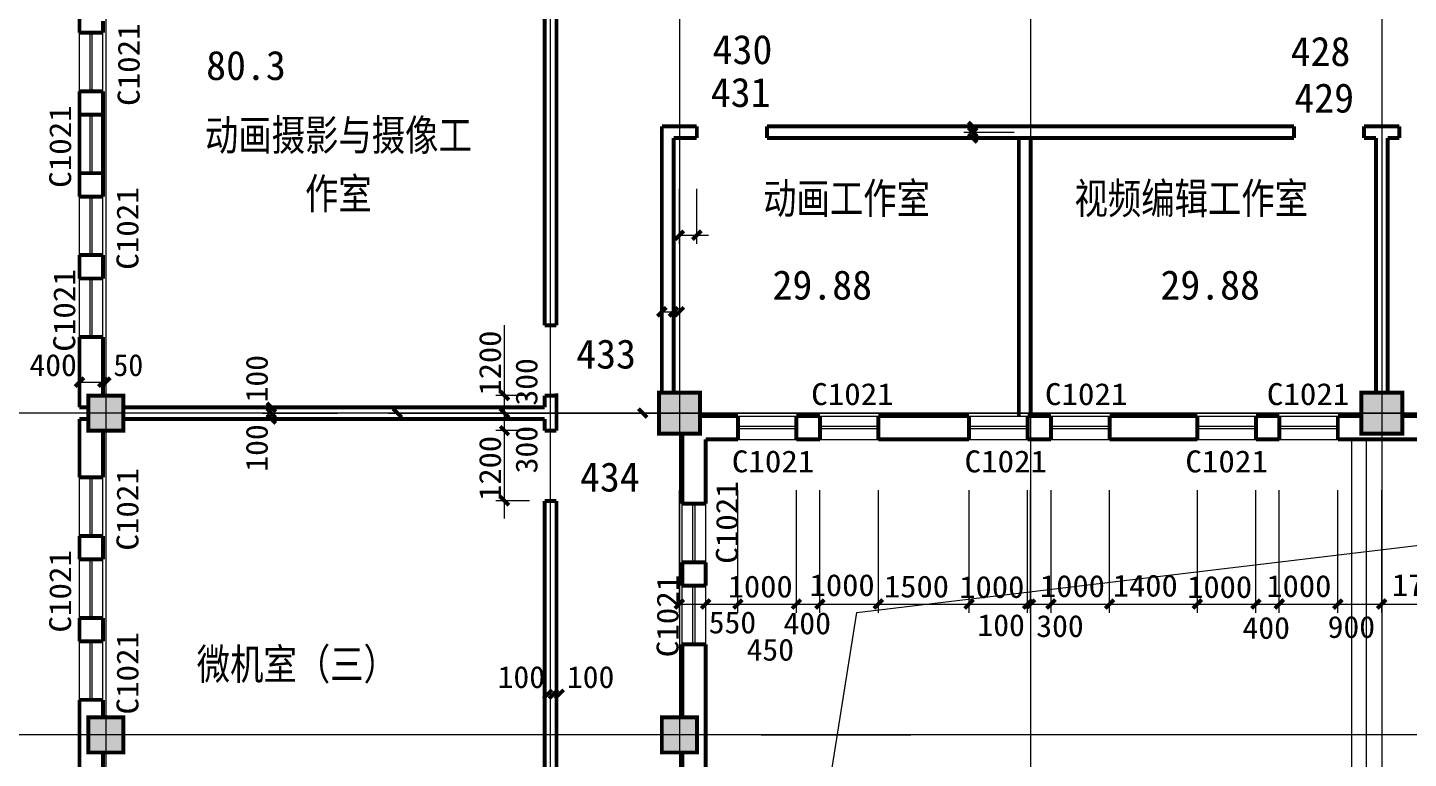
# Model space of a CAD drawing. Extents: x -307567 to 704339, y -10277 to 165507.
# Drawn here: x 366419 to 390011, y 121280 to 133767 of the extents above; entities that cross this region are included whole.
import ezdxf
from ezdxf.enums import TextEntityAlignment as Align

# ---------------------------------------------------------------- set-up
doc = ezdxf.new("R2010")
doc.units = 0
doc.header["$MEASUREMENT"] = 0
doc.layers.add('wode', color=250, linetype='CONTINUOUS', lineweight=0)
doc.layers.add('中文', color=4, linetype='CONTINUOUS')
doc.styles.get("Standard").update_dxf_attribs({"font": 'txt', "height": 3})

msp = doc.modelspace()

# ---------------------------------------------------------------- linework, layer by layer
at = {"layer": 'wode', "color": 0}
for p, q in [((367755.63701, 147033.90906), (367755.63701, 95170.03874)), ((375355.5746, 107180.09527), (375355.5746, 147183.89915)), ((377555.5758, 147033.90906), (377555.5758, 95170.03874)), ((383555.5458, 147033.90906), (383555.5458, 95170.03874)), ((389555.5158, 147033.90906), (389555.5158, 95170.03874)), ((377555.5758, 135312.92885), (377555.5758, 126729.99447)), ((389555.5158, 135312.92885), (389555.5158, 126729.99447)), ((367305.63926, 132679.96777), (367305.63926, 133679.95666)), ((367486.87615, 132679.96777), (367486.87615, 133679.95666)), ((367524.37596, 132679.96777), (367524.37596, 133679.95666)), ((367705.61285, 132679.96777), (367705.61285, 133679.95666)), ((389555.5158, 133059.77239), (389555.5158, 132384.33631)), ((367305.63926, 131279.96866), (367305.63926, 132279.96672)), ((367486.87615, 131279.96866), (367486.87615, 132279.96672)), ((367524.37596, 131279.96866), (367524.37596, 132279.96672)), ((367705.61285, 131279.96866), (367705.61285, 132279.96672)), ((382418.0637, 132079.87006), (383273.60141, 132079.87006)), ((382418.0637, 131979.96822), (383273.60141, 131979.96822)), ((382418.0637, 131879.96566), (383273.60141, 131879.96566)), ((382568.06295, 131979.96822), (382568.06295, 132079.87006)), ((382568.06295, 131879.96566), (382568.06295, 131979.96822)), ((377555.5758, 130070.43492), (377555.5758, 131014.69594)), ((377853.34043, 130070.43492), (377853.34043, 131014.69594)), ((367305.63926, 129879.97872), (367305.63926, 130879.97677)), ((367486.87615, 129879.97872), (367486.87615, 130879.97677)), ((367524.37596, 129879.97872), (367524.37596, 130879.97677)), ((367705.61285, 129879.97872), (367705.61285, 130879.97677)), ((377555.5758, 130220.43417), (378053.32722, 130220.43417)), ((367305.63926, 128479.98877), (367305.63926, 129479.97766)), ((367486.87615, 128479.98877), (367486.87615, 129479.97766)), ((367524.37596, 128479.98877), (367524.37596, 129479.97766)), ((367705.61285, 128479.98877), (367705.61285, 129479.97766)), ((377255.5773, 129061.36403), (377255.5773, 128267.08395)), ((377455.5641, 129061.36403), (377455.5641, 128267.08395)), ((377555.5758, 129061.36403), (377555.5758, 128267.08395)), ((377255.5773, 128911.36478), (377455.5641, 128911.36478)), ((377455.5641, 128911.36478), (377555.5758, 128911.36478)), ((374566.76018, 127179.99222), (374566.76018, 128679.98472)), ((389455.5041, 128776.80125), (389455.5041, 127854.98884)), ((389555.5158, 128776.80125), (389555.5158, 127854.98884)), ((389655.52751, 128776.80125), (389655.52751, 127854.98884)), ((367755.63701, 128471.81315), (367755.63701, 127771.09949)), ((367305.63926, 127858.25726), (367305.63926, 127278.87783)), ((367305.63926, 127708.25801), (367705.61285, 127708.25801)), ((367705.61285, 127858.25726), (367705.61285, 127479.99072)), ((367705.61285, 127708.25801), (367755.63701, 127708.25801)), ((367755.63701, 127858.25726), (367755.63701, 127278.87783)), ((374996.54319, 127479.99072), (374416.76093, 127479.99072)), ((436594.37973, 127179.99222), (362086.13411, 127179.99222)), ((370431.92978, 127278.87783), (371714.6138, 127278.87783)), ((370431.92978, 127179.99222), (371714.6138, 127179.99222)), ((370581.92903, 127179.99222), (370581.92903, 127278.87783)), ((370581.92903, 127078.88188), (370581.92903, 127179.99222)), ((372587.18024, 127179.99222), (400445.84221, 127179.99222)), ((374566.76018, 125380.00122), (374566.76018, 127179.99222)), ((376779.50547, 127179.99222), (377389.28025, 127179.99222)), ((378955.5566, 127179.99222), (381507.52138, 127179.99222)), ((370431.92978, 127078.88188), (371714.6138, 127078.88188)), ((378548.07572, 126954.18768), (379548.04631, 126954.18768)), ((378555.58301, 127129.99552), (381029.87484, 127129.99552)), ((379952.0482, 126954.18768), (380952.0554, 126954.18768)), ((382498.04377, 126954.18768), (383498.05097, 126954.18768)), ((382505.55105, 127129.99552), (384950.07008, 127129.99552)), ((383902.01624, 126954.18768), (384902.02345, 126954.18768)), ((386398.02427, 126954.18768), (387398.03147, 126954.18768)), ((386405.53155, 127129.99552), (387805.51235, 127129.99552)), ((387801.99674, 126954.18768), (388802.00395, 126954.18768)), ((387805.51235, 127129.99552), (388850.05058, 127129.99552)), ((388805.51955, 127129.99552), (388850.05058, 127129.99552)), ((374996.54319, 126879.99372), (374416.76093, 126879.99372)), ((374566.76018, 125679.99972), (374566.76018, 126879.99372)), ((378548.07572, 126916.68787), (379548.04631, 126916.68787)), ((378555.58301, 126729.99447), (381038.18779, 126729.99447)), ((379952.0482, 126916.68787), (380952.0554, 126916.68787)), ((380589.58163, 123772.99326), (405255.44951, 126724.00695)), ((382498.04377, 126916.68787), (383498.05097, 126916.68787)), ((382505.55105, 126729.99447), (384961.49581, 126729.99447)), ((383902.01624, 126916.68787), (384902.02345, 126916.68787)), ((386398.02427, 126916.68787), (387398.03147, 126916.68787)), ((386405.53155, 126729.99447), (387805.51235, 126729.99447)), ((387801.99674, 126916.68787), (388802.00395, 126916.68787)), ((387805.51235, 126729.99447), (388861.47631, 126729.99447)), ((388805.51955, 126729.99447), (388861.47631, 126729.99447)), ((389038.868, 126729.99447), (389038.868, 107630.09302)), ((389288.84233, 126729.99447), (389288.84233, 107630.09302)), ((367305.63926, 125080.00272), (367305.63926, 126080.00077)), ((367486.87615, 125080.00272), (367486.87615, 126080.00077)), ((367524.37596, 125080.00272), (367524.37596, 126080.00077)), ((367705.61285, 125080.00272), (367705.61285, 126080.00077)), ((377555.5758, 123766.88672), (377555.5758, 125861.35562)), ((378005.57355, 123766.88672), (378005.57355, 125861.35562)), ((378555.58301, 123766.88672), (378555.58301, 125861.35562)), ((379555.5536, 123766.88672), (379555.5536, 125861.35562)), ((379955.5638, 123766.88672), (379955.5638, 125861.35562)), ((380955.57101, 123766.88672), (380955.57101, 125861.35562)), ((382505.55105, 123766.88672), (382505.55105, 125861.35562)), ((383505.55826, 123766.88672), (383505.55826, 125861.35562)), ((383555.5458, 123766.88672), (383555.5458, 125861.35562)), ((383905.53185, 123766.88672), (383905.53185, 125861.35562)), ((384905.53905, 123766.88672), (384905.53905, 125861.35562)), ((386405.53155, 123766.88672), (386405.53155, 125861.35562)), ((387405.53876, 123766.88672), (387405.53876, 125861.35562)), ((387805.51235, 123766.88672), (387805.51235, 125861.35562)), ((388805.51955, 123766.88672), (388805.51955, 125861.35562)), ((389555.5158, 123766.88672), (389555.5158, 125861.35562)), ((374996.54319, 125679.99972), (374416.76093, 125679.99972)), ((377605.56335, 124630.00497), (377605.56335, 125630.00302)), ((377786.83685, 124630.00497), (377786.83685, 125630.00302)), ((377824.33667, 124630.00497), (377824.33667, 125630.00302)), ((378005.57355, 124630.00497), (378005.57355, 125630.00302)), ((367305.63926, 123680.01277), (367305.63926, 124680.00166)), ((367486.87615, 123680.01277), (367486.87615, 124680.00166)), ((367524.37596, 123680.01277), (367524.37596, 124680.00166)), ((367705.61285, 123680.01277), (367705.61285, 124680.00166)), ((377605.56335, 123230.01502), (377605.56335, 124230.00391)), ((377786.83685, 123230.01502), (377786.83685, 124230.00391)), ((377824.33667, 123230.01502), (377824.33667, 124230.00391)), ((378005.57355, 123230.01502), (378005.57355, 124230.00391)), ((377555.5758, 123916.88597), (378005.57355, 123916.88597)), ((378005.57355, 123916.88597), (378555.58301, 123916.88597)), ((378555.58301, 123916.88597), (379555.5536, 123916.88597)), ((379555.5536, 123916.88597), (379955.5638, 123916.88597)), ((379955.5638, 123916.88597), (380955.57101, 123916.88597)), ((380955.57101, 123916.88597), (382505.55105, 123916.88597)), ((382505.55105, 123916.88597), (383505.55826, 123916.88597)), ((383505.55826, 123916.88597), (383555.5458, 123916.88597)), ((383555.5458, 123916.88597), (383905.53185, 123916.88597)), ((383905.53185, 123916.88597), (384905.53905, 123916.88597)), ((384905.53905, 123916.88597), (386405.53155, 123916.88597)), ((386405.53155, 123916.88597), (387405.53876, 123916.88597)), ((387405.53876, 123916.88597), (387805.51235, 123916.88597)), ((387805.51235, 123916.88597), (388805.51955, 123916.88597)), ((388805.51955, 123916.88597), (389555.5158, 123916.88597)), ((389555.5158, 123916.88597), (391255.4951, 123916.88597)), ((378005.57355, 107630.09302), (380589.58163, 123772.99326)), ((367305.63926, 122280.01366), (367305.63926, 123280.01172)), ((367486.87615, 122280.01366), (367486.87615, 123280.01172)), ((367524.37596, 122280.01366), (367524.37596, 123280.01172)), ((367705.61285, 122280.01366), (367705.61285, 123280.01172)), ((375304.81802, 122377.29711), (375404.7931, 122377.29711)), ((375404.7931, 122377.29711), (375504.80481, 122377.29711)), ((436594.37973, 121680.01666), (362086.13411, 121680.01666)), ((374996.54319, 121680.01666), (374416.76093, 121680.01666)), ((378955.5566, 121680.01666), (381507.52138, 121680.01666))]:
    msp.add_line(p, q, dxfattribs=at)
at = {"layer": 'wode', "color": 0, "const_width": 67.49966}
for points in [[(375255.59951, 138879.93372), (375255.59951, 128679.98472)], [(375455.5863, 138879.93372), (375455.5863, 128679.98472)], [(367305.63926, 134179.96027), (367305.63926, 133679.95666)], [(367705.61285, 133879.96177), (367705.61285, 133679.95666)], [(367705.61285, 133679.95666), (367305.63926, 133679.95666)], [(367305.63926, 130879.97677), (367305.63926, 132679.96777)], [(367305.63926, 132279.96672), (367305.63926, 132679.96777)], [(367705.61285, 132679.96777), (367305.63926, 132679.96777)], [(367705.61285, 130879.97677), (367705.61285, 132679.96777)], [(367705.61285, 132279.96672), (367705.61285, 132679.96777)], [(367705.61285, 132279.96672), (367305.63926, 132279.96672)], [(377255.5773, 132079.99823), (377853.34043, 132079.97077)], [(377255.5773, 127529.98741), (377255.5773, 132079.99823)], [(377255.5773, 131879.96566), (377255.5773, 132079.99823)], [(377853.34043, 132079.97077), (377853.34043, 131879.96566)], [(379053.33443, 132079.97077), (379053.33443, 131879.96566)], [(379053.33443, 132079.93415), (388054.16833, 132079.70527)], [(382493.06332, 132154.86968), (382643.06257, 132004.87043)], [(384855.55151, 132079.54963), (388054.16833, 132079.63202)], [(388054.16833, 132079.63202), (388054.16833, 131879.96566)], [(389254.16233, 132079.65949), (389854.15933, 132079.68695)], [(389254.16233, 132079.6778), (389854.15933, 132079.65033)], [(389254.16233, 132079.65949), (389254.16233, 131879.96566)], [(389655.52751, 132079.65949), (389854.15933, 132079.57709)], [(389655.52751, 132079.65949), (389854.15933, 132079.65033)], [(389854.15933, 132079.65033), (389854.15933, 131879.96566)], [(377455.5641, 131879.96566), (377853.34043, 131879.96566)], [(377455.5641, 127529.98741), (377455.5641, 131879.96566)], [(379053.33443, 131879.96566), (388054.16833, 131879.96566)], [(382493.06332, 132054.96784), (382643.06257, 131904.96859)], [(382493.06332, 131954.96529), (382643.06257, 131804.96604)], [(383355.52239, 127529.98741), (383355.52239, 131879.96566)], [(383555.5458, 127529.98741), (383555.5458, 131879.96566)], [(384855.55151, 131879.96566), (388054.16833, 131879.96566)], [(389254.16233, 131879.96566), (389455.5041, 131879.96566)], [(389254.16233, 131879.96566), (389455.5041, 131879.96566)], [(389455.5041, 127529.98741), (389455.5041, 131879.96566)], [(389655.52751, 127529.98741), (389655.52751, 131879.96566)], [(389655.52751, 131879.96566), (389854.15933, 131879.96566)], [(389655.52751, 131879.96566), (389854.15933, 131879.96566)], [(383355.52239, 127129.99552), (383355.52239, 131479.97377)], [(383555.5458, 127129.99552), (383555.5458, 131479.97377)], [(367305.63926, 130879.97677), (367305.63926, 131279.96866)], [(367705.61285, 131279.96866), (367305.63926, 131279.96866)], [(367705.61285, 130879.97677), (367705.61285, 131279.96866)], [(367705.61285, 130879.97677), (367305.63926, 130879.97677)], [(377480.57618, 130145.43454), (377630.57543, 130295.43379)], [(377778.3408, 130145.43454), (377928.34005, 130295.43379)], [(367305.63926, 129479.97766), (367305.63926, 129879.97872)], [(367705.61285, 129879.97872), (367305.63926, 129879.97872)], [(367705.61285, 129479.97766), (367705.61285, 129879.97872)], [(367705.61285, 129479.97766), (367305.63926, 129479.97766)], [(377180.57768, 128836.36516), (377330.57693, 128986.36441)], [(377380.56447, 128836.36516), (377530.56372, 128986.36441)], [(377480.57618, 128836.36516), (377630.57543, 128986.36441)], [(375455.5863, 128679.98472), (375255.59951, 128679.98472)], [(367705.61285, 128479.98877), (367305.63926, 128479.98877)], [(367305.63926, 127280.08632), (367305.63926, 128479.98877)], [(367705.61285, 127479.99072), (367705.61285, 128479.98877)], [(367230.63964, 127633.25838), (367380.63889, 127783.25763)], [(367630.61322, 127633.25838), (367780.61247, 127783.25763)], [(367680.63739, 127633.25838), (367830.63664, 127783.25763)], [(367455.63851, 127479.99072), (367455.63851, 126879.99372), (368055.63551, 126879.99372), (368055.63551, 127479.99072), (367455.63851, 127479.99072), (367455.63851, 126879.99372)], [(374491.76056, 127554.99034), (374641.75981, 127404.99109)], [(375455.5863, 127479.99072), (375255.59951, 127479.99072)], [(375455.5863, 127479.99072), (375255.59951, 127479.99072)], [(375255.59951, 127479.99072), (375255.59951, 127278.87783)], [(375255.59951, 127479.99072), (375255.59951, 127278.87783)], [(375455.5863, 127517.49053), (375455.5863, 126879.99372)], [(375455.5863, 127479.99072), (375455.5863, 127179.99222)], [(377205.58976, 127529.98741), (377205.58976, 126829.99702), (377905.56185, 126829.99702), (377905.56185, 127529.98741), (377205.58976, 127529.98741), (377205.58976, 126829.99702)], [(389205.52976, 127529.98741), (389205.52976, 126829.99702), (389905.50185, 126829.99702), (389905.50185, 127529.98741), (389205.52976, 127529.98741), (389205.52976, 126829.99702)], [(367455.63851, 127280.08632), (367305.63926, 127280.08632)], [(375255.59951, 127278.87783), (368055.63551, 127278.87783)], [(370506.92941, 127353.87745), (370656.92866, 127203.8782)], [(370506.92941, 127254.99184), (370656.92866, 127104.99259)], [(370506.92941, 127153.88151), (370656.92866, 127003.88226)], [(372662.17986, 127254.99184), (372812.17911, 127104.99259)], [(374491.76056, 127254.99184), (374641.75981, 127104.99259)], [(376854.50509, 127254.99184), (377004.50434, 127104.99259)], [(377905.56185, 127129.99552), (378555.58301, 127129.99552)], [(378555.58301, 127129.99552), (378555.58301, 126729.99447)], [(379555.5536, 127129.99552), (379555.5536, 126729.99447)], [(379555.5536, 127129.99552), (379955.5638, 127129.99552)], [(379955.5638, 127129.99552), (379955.5638, 126729.99447)], [(380955.57101, 127129.99552), (380955.57101, 126729.99447)], [(380955.57101, 127129.99552), (382505.55105, 127129.99552)], [(381855.56651, 127129.99552), (382505.55105, 127129.99552)], [(382505.55105, 127129.99552), (382505.55105, 126729.99447)], [(382505.55105, 127129.99552), (382505.55105, 126729.99447)], [(383505.55826, 127129.99552), (383505.55826, 126729.99447)], [(383505.55826, 127129.99552), (383905.53185, 127129.99552)], [(383505.55826, 127129.99552), (383505.55826, 126729.99447)], [(383505.55826, 127129.99552), (383905.53185, 127129.99552)], [(383905.53185, 127129.99552), (383905.53185, 126729.99447)], [(384905.53905, 127129.99552), (384905.53905, 126729.99447)], [(384905.53905, 127129.99552), (386405.53155, 127129.99552)], [(385755.54701, 127129.99552), (386405.53155, 127129.99552)], [(386405.53155, 127129.99552), (386405.53155, 126729.99447)], [(386405.53155, 127129.99552), (386405.53155, 126729.99447)], [(386405.53155, 127129.99552), (386405.53155, 126729.99447)], [(387405.53876, 127129.99552), (387405.53876, 126729.99447)], [(387405.53876, 127129.99552), (387405.53876, 126729.99447)], [(387405.53876, 127129.99552), (387805.51235, 127129.99552)], [(387405.53876, 127129.99552), (387405.53876, 126729.99447)], [(387405.53876, 127129.99552), (387805.51235, 127129.99552)], [(387405.53876, 127129.99552), (387805.51235, 127129.99552)], [(387805.51235, 127129.99552), (387805.51235, 126729.99447)], [(388805.51955, 127129.99552), (388805.51955, 126729.99447)], [(388805.51955, 127129.99552), (389205.52976, 127129.99552)], [(389905.50185, 127129.99552), (391255.4951, 127129.99552)], [(367455.63851, 127079.22062), (367305.63926, 127079.22062)], [(367305.63926, 127079.22062), (367305.63926, 126080.00077)], [(375255.59951, 127078.88188), (368055.63551, 127078.88188)], [(374491.76056, 126954.99334), (374641.75981, 126804.99409)], [(375255.59951, 127078.88188), (375255.59951, 126879.99372)], [(367705.61285, 126879.99372), (367705.61285, 126080.00077)], [(375455.5863, 126879.99372), (375255.59951, 126879.99372)], [(377605.56335, 126829.99702), (377605.56335, 125630.00302)], [(378005.57355, 126729.99447), (378005.57355, 125630.00302)], [(378005.57355, 126729.99447), (378555.58301, 126729.99447)], [(379555.5536, 126729.99447), (379955.5638, 126729.99447)], [(380955.57101, 126729.99447), (382505.55105, 126729.99447)], [(383505.55826, 126729.99447), (383905.53185, 126729.99447)], [(383505.55826, 126729.99447), (383905.53185, 126729.99447)], [(384905.53905, 126729.99447), (386405.53155, 126729.99447)], [(387405.53876, 126729.99447), (387805.51235, 126729.99447)], [(387405.53876, 126729.99447), (387805.51235, 126729.99447)], [(387405.53876, 126729.99447), (387805.51235, 126729.99447)], [(388805.51955, 126729.99447), (391255.4951, 126729.99447)], [(367705.61285, 126080.00077), (367305.63926, 126080.00077)], [(374491.76056, 125754.99934), (374641.75981, 125605.00009)], [(375255.59951, 121680.01666), (375255.59951, 125679.99972)], [(375455.5863, 125679.99972), (375255.59951, 125679.99972)], [(375255.59951, 125679.99972), (375255.59951, 125380.00122)], [(375455.5863, 121680.01666), (375455.5863, 125679.99972)], [(375455.5863, 125679.99972), (375455.5863, 125380.00122)], [(378005.57355, 125630.00302), (377605.56335, 125630.00302)], [(367305.63926, 124680.00166), (367305.63926, 125080.00272)], [(367705.61285, 125080.00272), (367305.63926, 125080.00272)], [(367705.61285, 124680.00166), (367705.61285, 125080.00272)], [(367705.61285, 124680.00166), (367305.63926, 124680.00166)], [(377605.56335, 124230.00391), (377605.56335, 124630.00497)], [(378005.57355, 124630.00497), (377605.56335, 124630.00497)], [(378005.57355, 124230.00391), (378005.57355, 124630.00497)], [(378005.57355, 124230.00391), (377605.56335, 124230.00391)], [(377480.57618, 123841.88635), (377630.57543, 123991.8856)], [(377930.57393, 123841.88635), (378080.57318, 123991.8856)], [(378480.58339, 123841.88635), (378630.58264, 123991.8856)], [(379480.55397, 123841.88635), (379630.55322, 123991.8856)], [(379880.56418, 123841.88635), (380030.56343, 123991.8856)], [(380880.57139, 123841.88635), (381030.57064, 123991.8856)], [(382430.55143, 123841.88635), (382580.55068, 123991.8856)], [(383430.55864, 123841.88635), (383580.55789, 123991.8856)], [(383480.54618, 123841.88635), (383630.54543, 123991.8856)], [(383830.53222, 123841.88635), (383980.53147, 123991.8856)], [(384830.53943, 123841.88635), (384980.53868, 123991.8856)], [(386330.53193, 123841.88635), (386480.53118, 123991.8856)], [(387330.53914, 123841.88635), (387480.53839, 123991.8856)], [(387730.51272, 123841.88635), (387880.51197, 123991.8856)], [(388730.51993, 123841.88635), (388880.51918, 123991.8856)], [(389480.51618, 123841.88635), (389630.51543, 123991.8856)], [(367305.63926, 123280.01172), (367305.63926, 123680.01277)], [(367705.61285, 123680.01277), (367305.63926, 123680.01277)], [(367705.61285, 123280.01172), (367705.61285, 123680.01277)], [(367705.61285, 123280.01172), (367305.63926, 123280.01172)], [(377605.56335, 121980.01516), (377605.56335, 123230.01502)], [(378005.57355, 123230.01502), (377605.56335, 123230.01502)], [(378005.57355, 121680.01666), (378005.57355, 123230.01502)], [(375229.81839, 122302.29749), (375379.81764, 122452.29674)], [(375329.79348, 122302.29749), (375479.79273, 122452.29674)], [(375429.80518, 122302.29749), (375579.80443, 122452.29674)], [(367305.63926, 121680.01666), (367305.63926, 122280.01366)], [(367705.61285, 122280.01366), (367305.63926, 122280.01366)], [(367705.61285, 121980.01516), (367705.61285, 122280.01366)], [(367455.63851, 121980.01516), (367455.63851, 121380.01816), (368055.63551, 121380.01816), (368055.63551, 121980.01516), (367455.63851, 121980.01516), (367455.63851, 121380.01816)], [(377255.5773, 121980.01516), (377255.5773, 121380.01816), (377855.5743, 121380.01816), (377855.5743, 121980.01516), (377255.5773, 121980.01516), (377255.5773, 121380.01816)], [(367305.63926, 121680.01666), (367305.63926, 121080.01966)], [(375255.59951, 121680.01666), (375255.59951, 118880.03677)], [(375455.5863, 121680.01666), (375455.5863, 118880.03677)], [(378005.57355, 121680.01666), (378005.57355, 120130.02747)], [(367705.61285, 121380.01816), (367705.61285, 121080.01966)], [(377605.56335, 121380.01816), (377605.56335, 120130.02747)]]:
    msp.add_lwpolyline(points, dxfattribs=at)
at = {"layer": 'wode', "color": 0}
for points in [[(367455.63851, 127479.99072), (368055.63551, 127479.99072), (367455.63851, 126879.99372), (368055.63551, 126879.99372)], [(377205.58976, 127529.98741), (377905.56185, 127529.98741), (377205.58976, 126829.99702), (377905.56185, 126829.99702)], [(389205.52976, 127529.98741), (389905.50185, 127529.98741), (389205.52976, 126829.99702), (389905.50185, 126829.99702)], [(367455.63851, 121980.01516), (368055.63551, 121980.01516), (367455.63851, 121380.01816), (368055.63551, 121380.01816)], [(377255.5773, 121980.01516), (377855.5743, 121980.01516), (377255.5773, 121380.01816), (377855.5743, 121380.01816)]]:
    msp.add_solid(points, dxfattribs=at)

# ---------------------------------------------------------------- texts
for s, width, p, p2 in [('C1021', 0.980872, (368333.11215, 132429.96597), (368333.11215, 133839.96258)), ('C1021', 0.980866, (367163.1473, 131029.97602), (367163.1473, 132439.96347)), ('C1021', 0.980872, (368313.11713, 129629.97691), (368313.11713, 131039.97353)), ('C1021', 0.980872, (367233.12986, 128229.98697), (367233.12986, 129639.98358)), ('1200', 0.98667, (374506.77513, 127479.99072), (374506.77513, 128589.98883)), ('100', 1.080005, (370521.94398, 127362.87704), (370521.94398, 128172.87666)), ('300', 0.925718, (375130.02641, 127308.49499), (375130.02641, 128118.4946)), ('100', 1.080005, (370521.94398, 126178.88638), (370521.94398, 126988.88599)), ('300', 0.925718, (375130.02641, 126150.50518), (375130.02641, 126960.50479)), ('1200', 0.98667, (374506.77513, 125679.99972), (374506.77513, 126789.99783)), ('C1021', 0.980872, (368313.11713, 124830.00091), (368313.11713, 126239.99753)), ('C1021', 0.980866, (378554.92383, 124605.67953), (378554.92383, 126015.66698)), ('C1021', 0.980872, (367163.1473, 123430.01097), (367163.1473, 124840.00758)), ('C1021', 0.980872, (377541.22041, 123008.21132), (377541.22041, 124418.20793)), ('C1021', 0.980866, (368313.11713, 122030.02102), (368313.11713, 123440.00847))]:
    msp.add_text(s, height=374.998125, rotation=90, dxfattribs=dict(at, width=width)).set_placement(p, p2, align=Align.FIT)
for s, width, p, p2 in [('400', 0.925698, (366450.65086, 127813.25016), (367260.63216, 127813.25016)), ('50', 0.906706, (367884.61586, 127813.25016), (368394.63528, 127813.25016)), ('C1021', 0.980859, (379807.5787, 127317.49458), (381217.55701, 127317.49458)), ('C1021', 0.980859, (383801.56508, 127317.49458), (385211.54338, 127317.49458)), ('C1021', 0.980885, (387592.52513, 127317.49458), (389002.54005, 127317.49458)), ('C1021', 0.980859, (378451.57962, 126167.49728), (379861.55793, 126167.49728)), ('C1021', 0.980885, (382427.54851, 126167.49728), (383837.56344, 126167.49728)), ('C1021', 0.980885, (386200.5277, 126167.49728), (387610.54262, 126167.49728)), ('1000', 1.044692, (378381.59706, 124029.65091), (379491.57687, 124029.65091)), ('1000', 1.044692, (379781.61448, 124052.96012), (380891.59428, 124052.96012)), ('1500', 0.986654, (381051.26145, 124029.66007), (382161.24125, 124029.66007)), ('1000', 1.044692, (382339.36536, 124021.87812), (383449.34516, 124021.87812)), ('1000', 1.044727, (383716.01863, 124037.43285), (384826.03506, 124037.43285)), ('1400', 0.986686, (384960.69015, 124045.19649), (386070.70657, 124045.19649)), ('1000', 1.044727, (386231.54561, 124021.88728), (387341.56203, 124021.88728)), ('1000', 1.044692, (387584.9446, 124037.43285), (388694.9244, 124037.43285)), ('1700', 0.986686, (389728.14678, 124056.84194), (390838.1632, 124056.84194)), ('550', 0.863984, (378056.91607, 123415.92107), (378866.89737, 123415.92107)), ('400', 0.925698, (379334.98585, 123400.3938), (380144.96715, 123400.3938)), ('100', 1.080029, (382647.93315, 123369.32096), (383457.95108, 123369.32096)), ('300', 0.925698, (383653.47012, 123353.79369), (384463.45142, 123353.79369)), ('400', 0.925698, (387177.17076, 123322.70254), (387987.15206, 123322.70254)), ('900', 0.925698, (388631.57023, 123338.23896), (389441.55153, 123338.23896)), ('450', 0.863984, (378703.27514, 122950.01153), (379513.25645, 122950.01153)), ('100', 1.07998, (374449.82961, 122482.29842), (375259.81092, 122482.29842)), ('100', 1.07998, (375633.82028, 122482.29842), (376443.80158, 122482.29842))]:
    msp.add_text(s, height=374.998125, dxfattribs=dict(at, width=width)).set_placement(p, p2, align=Align.FIT)
at = {"layer": '中文'}
for s, insert, char_height, width, attachment_point in [('{\\fFangSong_GB2312|b1|i0|c134|p49;\\C1;430}', (378123.51466, 133643.78605), 500, 6011.5625187, 1), ('{\\fFangSong_GB2312|b1|i0|c134|p49;\\C1;428}', (387999.20521, 133611.65461), 500, 6011.5625187, 1), ('80.3', (369470.01248, 133371.97328), 500, 2952.3477292, 1), ('{\\fFangSong_GB2312|b1|i0|c134|p49;\\C1;431}', (378091.65248, 132911.53971), 500, 6011.5625187, 1), ('{\\fFangSong_GB2312|b1|i0|c134|p49;\\C1;429}', (388062.92958, 132815.7348), 500, 6011.5625187, 1), ('{\\Ftxt,stf:宋体|c134;\\C0;动画摄影与摄像工作室}', (371729.65134, 132208.94694), 600, 4568.1751355, 2), ('{\\Ftxt,stf:宋体|c134;\\C0;动画工作室}', (378985.99421, 131127.60744), 600, 6371.5894668, 1), ('{\\Ftxt,stf:宋体|c134;\\C0;视频编辑工作室}', (384306.06496, 131127.60744), 600, 6371.5894668, 1), ('29.88', (379146.74362, 129620.24438), 500, 3766.7888071, 1), ('29.88', (385774.28958, 129620.24438), 500, 3766.7888071, 1), ('{\\fFangSong_GB2312|b1|i0|c134|p49;\\C1;433}', (375793.48645, 128440.59401), 500, 6011.5625187, 1), ('{\\fFangSong_GB2312|b1|i0|c134|p49;\\C1;434}', (375857.21082, 126339.36522), 500, 6011.5625187, 1), ('{\\Ftxt,stf:宋体|c134;\\C0;微机室（三）}', (369309.4704, 123168.96583), 600, 5665.5115268, 1)]:
    msp.add_mtext(s, dxfattribs=dict(at, insert=insert, char_height=char_height, width=width, attachment_point=attachment_point))

doc.saveas('drawing.dxf')
